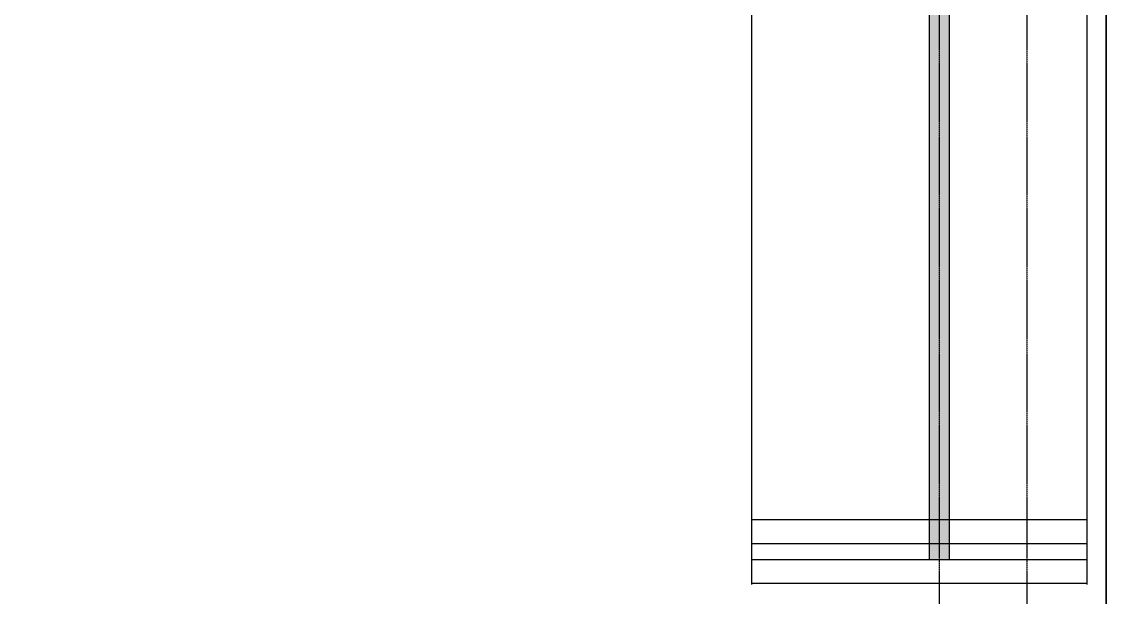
# Model space of a CAD drawing. Extents: x 220580 to 2027826, y -309201 to 71987.
# Drawn here: x 402285 to 403648, y -219663 to -218940 of the extents above; entities that cross this region are included whole.
import ezdxf

# ---------------------------------------------------------------- set-up
doc = ezdxf.new("R2010")
doc.units = 0
for name, pattern in [('20剖面图$0$DASH', [0.35, 0.25, -0.1]), ('20剖面图$0$DOTE', [2.42, 2, -0.2, 0.02, -0.2]), ('DASH', [0.35, 0.25, -0.1]), ('DOTE', [2.42, 2, -0.2, 0.02, -0.2])]:
    doc.linetypes.add(name, pattern=pattern)
for name, color, linetype in [('!ZN3-铝板幕墙-3', 3, 'Continuous'), ('20剖面图$0$5剖面线层', 2, 'Continuous'), ('20剖面图$0$A-AXIS-DOTE', 14, '20剖面图$0$DOTE'), ('20剖面图$0$COLUMN', 9, 'Continuous'), ('5剖面线层', 2, 'Continuous'), ('A-AXIS-DOTE', 14, 'DOTE'), ('A-LIN-V', 9, 'Continuous'), ('COLUMN', 4, 'Continuous')]:
    doc.layers.add(name, color=color, linetype=linetype)

# ---------------------------------------------------------------- blocks, each defined once
blk = doc.blocks.new('5555rrrrrrrrrrr')
at = {"layer": '5剖面线层', "true_color": 0xc5c7c4}
h = blk.add_hatch(color=9, dxfattribs=at)
h.dxf.hatch_style = 1
h.paths.add_polyline_path([(-1627122.4, 572706.2), (-1627147.6, 572706.2), (-1627147.6, 573690.9), (-1627122.4, 573690.9)])
at = {"ltscale": 0.5}
for p, q in [((-1627370.7, 573700.9), (-1627370.7, 572706.2)), ((-1627147.6, 573700.9), (-1627147.6, 572706.2)), ((-1627122.4, 573700.9), (-1627122.4, 572706.2)), ((-1626949.3, 573700.9), (-1626949.3, 572706.2)), ((-1627370.7, 572706.2), (-1626949.3, 572706.2)), ((-1627370.7, 572706.2), (-1627370.7, 572674.7)), ((-1626949.3, 572706.2), (-1626949.3, 572674.7)), ((-1627370.7, 572676.2), (-1626949.3, 572676.2))]:
    blk.add_line(p, q, dxfattribs=at)
at = {"color": 6, "linetype": 'DASH'}
blk.add_lwpolyline([(-1626925, 568562.5), (-1636625, 568562.5), (-1636625, 574792.5), (-1626925, 574792.5), (-1626925, 568562.5)], dxfattribs=at)
at = {"layer": 'A-AXIS-DOTE'}
for p, q in [((-1627135, 575655), (-1627135, 568562.5)), ((-1627025, 575655), (-1627025, 568562.5))]:
    blk.add_line(p, q, dxfattribs=at)
blk = doc.blocks.new('20250828132035')
at = {"layer": '20剖面图$0$5剖面线层', "true_color": 0xc5c7c4}
h = blk.add_hatch(color=9, dxfattribs=at)
h.dxf.hatch_style = 1
h.paths.add_polyline_path([(-797.4, 4463.7), (-822.6, 4463.7), (-822.6, 5448.4), (-797.4, 5448.4)])
at = {"ltscale": 0.5}
for p, q in [((-1045.7, 5458.4), (-1045.7, 4463.7)), ((-822.6, 5458.4), (-822.6, 4463.7)), ((-797.4, 5458.4), (-797.4, 4463.7)), ((-624.3, 5458.4), (-624.3, 4463.7)), ((-1045.7, 4463.7), (-624.3, 4463.7)), ((-1045.7, 4463.7), (-1045.7, 4432.2)), ((-624.3, 4463.7), (-624.3, 4432.2)), ((-1045.7, 4433.7), (-624.3, 4433.7))]:
    blk.add_line(p, q, dxfattribs=at)
at = {"color": 6, "linetype": '20剖面图$0$DASH'}
blk.add_lwpolyline([(-600, 320), (-10300, 320), (-10300, 6550), (-600, 6550), (-600, 320)], dxfattribs=at)
at = {"layer": '20剖面图$0$A-AXIS-DOTE'}
for p, q in [((-810, 7412.5), (-810, 320)), ((-700, 7412.5), (-700, 320))]:
    blk.add_line(p, q, dxfattribs=at)
at = {"layer": '20剖面图$0$COLUMN'}
blk.add_line((-600, 50), (-600, 7380), dxfattribs=at)
blk = doc.blocks.new('A$Cd368c47f')
at = {"ltscale": 30}
blk.add_blockref('20250828132035', (200, 0), dxfattribs=at)

msp = doc.modelspace()

# ---------------------------------------------------------------- linework, layer by layer
at = {"layer": 'COLUMN'}
msp.add_line((403648.2, -224029), (403648.2, -216699), dxfattribs=at)

# ---------------------------------------------------------------- block references
at = {"layer": 'A-LIN-V'}
msp.add_blockref('5555rrrrrrrrrrr', (2030573.2, -792321.5), dxfattribs=at)

# ---------------------------------------------------------------- next in the draw order: block references
at = {"layer": '!ZN3-铝板幕墙-3', "ltscale": 2000}
msp.add_blockref('A$Cd368c47f', (404048.2, -224029), dxfattribs=at)

doc.saveas('drawing.dxf')
